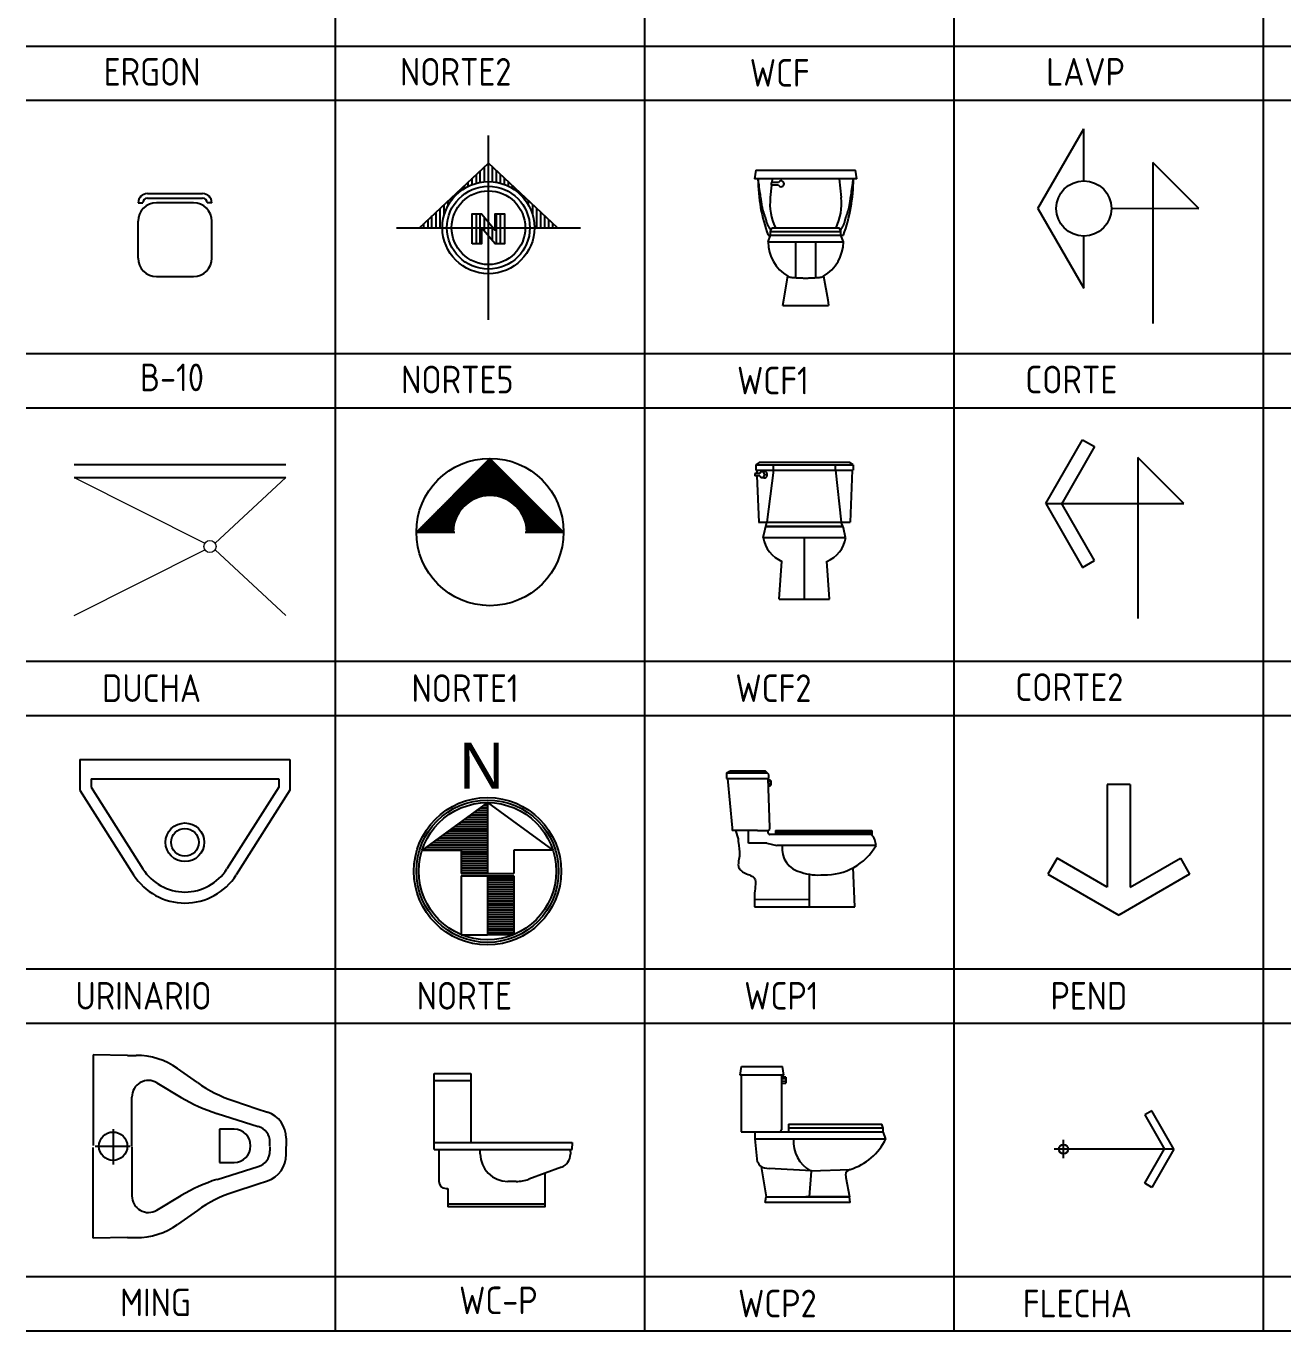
# Model space of a CAD drawing. Header units: millimetres. Extents: x 2198.5 to 2287.8, y 1208.8 to 1298.1.
# Drawn here: x 2215.26 to 2228.92, y 1237.71 to 1251.88 of the extents above; entities that cross this region are included whole.
import ezdxf

# ---------------------------------------------------------------- set-up
doc = ezdxf.new("R2010")
doc.units = ezdxf.units.MM
for name, color, linetype in [('1', 1, 'Continuous'), ('2', 7, 'Continuous'), ('MOBITAS', 5, 'Continuous'), ('PLANTA', 7, 'Continuous')]:
    doc.layers.add(name, color=color, linetype=linetype)
doc.layers.add('SANITARIOS', color=2, linetype='Continuous', lineweight=18)
doc.styles.add('ARCHQUICK', font='ARCHQUIK.SHX')
doc.styles.add('GOTHICE', font='Gothice')

# ---------------------------------------------------------------- blocks, each defined once
blk = doc.blocks.new('B-10')
at = {"layer": 'MOBITAS', "color": 5}
for p, q in [((-0.15, 0.475), (0.15, 0.475)), ((-0.15, 0.45), (0.15, 0.45)), ((-0.2, 0.425), (-0.175, 0.425)), ((0.2, 0.425), (0.175, 0.425))]:
    blk.add_line(p, q, dxfattribs=at)
at = {"layer": 'MOBITAS'}
for p, q in [((0.1, 0.425), (-0.1, 0.425)), ((-0.2, 0.125), (-0.2, 0.325)), ((0.2, 0.125), (0.2, 0.325)), ((-0.1, 0.025), (0.1, 0.025))]:
    blk.add_line(p, q, dxfattribs=at)
at = {"layer": 'MOBITAS', "color": 5}
for centre, radius, start, end in [((-0.15, 0.425), 0.05, 90, 180), ((-0.15, 0.425), 0.025, 90, 180), ((0.15, 0.425), 0.05, 0, 90), ((0.15, 0.425), 0.025, 0, 90)]:
    blk.add_arc(centre, radius, start, end, dxfattribs=at)
at = {"layer": 'MOBITAS'}
for centre, start, end in [((-0.1, 0.325), 90, 180), ((0.1, 0.325), 0, 90), ((-0.1, 0.125), 180, 270), ((0.1, 0.125), 270, 0)]:
    blk.add_arc(centre, 0.1, start, end, dxfattribs=at)
blk = doc.blocks.new('CORTE')
for p, q in [((-1.25, 1.25), (-0.75, 2.116)), ((-0.75, 1.55), (-0.75, 2.116)), ((0, 1.75), (0, 0)), ((0.5, 1.25), (0, 1.75)), ((-1.25, 1.25), (-0.75, 0.384)), ((-0.452, 1.252), (0.5, 1.25)), ((-0.75, 0.384), (-0.75, 0.95))]:
    blk.add_line(p, q)
blk.add_circle((-0.75, 1.25), 0.3)
blk = doc.blocks.new('CORTE2')
for p, q in [((-1, 1.25), (-0.6, 1.943)), ((-0.47, 1.868), (-0.831, 1.243)), ((-0.6, 1.943), (-0.47, 1.868)), ((0, 1.75), (0, 0)), ((0.5, 1.25), (0, 1.75)), ((-1, 1.25), (0.5, 1.25)), ((-1, 1.25), (-0.6, 0.557)), ((-0.47, 0.632), (-0.833, 1.26)), ((-0.6, 0.557), (-0.47, 0.632))]:
    blk.add_line(p, q)
blk = doc.blocks.new('DUCHA')
at = {"layer": 'PLANTA', "color": 1}
for p, q in [((-1.15, 0.82), (0, 0.82)), ((-1.15, 0.75), (0, 0.75))]:
    blk.add_line(p, q, dxfattribs=at)
at = {"layer": 'SANITARIOS', "color": 1}
for p, q in [((-1.15, 0.75), (-0.4399, 0.3929)), ((-0.385, 0.3929), (0, 0.75)), ((-1.15, 0), (-0.4399, 0.3571)), ((-0.385, 0.3571), (0, 0))]:
    blk.add_line(p, q, dxfattribs=at)
blk.add_circle((-0.4124, 0.375), 0.0328, dxfattribs=at)
blk = doc.blocks.new('FLECHA')
for p, q in [((0.48, 0.2078), (0.441, 0.1853)), ((0.441, 0.1853), (0.5498, -0.0031)), ((0.6, 0), (0.48, 0.2078)), ((0.6, 0), (-0.05, 0)), ((0, -0.05), (0, 0.05)), ((0.441, -0.1853), (0.5493, 0.0021)), ((0.6, 0), (0.48, -0.2078)), ((0.48, -0.2078), (0.441, -0.1853))]:
    blk.add_line(p, q)
blk.add_circle((0, 0), 0.025)
blk = doc.blocks.new('MING')
for p, q in [((0.0005, 0.1661), (0.0005, 0.0021)), ((0.0628, 0.1652), (0.0005, 0.1661)), ((0.0628, 0.1652), (0.0783, 0.1652)), ((0.1893, 0.1159), (0.1534, 0.1413)), ((0.116, 0.1154), (0.1599, 0.0891)), ((0.0706, 0.0007), (0.0706, 0.0897)), ((0.2551, 0.0827), (0.2976, 0.0686)), ((0.2248, 0.06), (0.2995, 0.0366)), ((0.2976, 0.0686), (0.3161, 0.0623)), ((0.0367, 0.0316), (0.0367, -0.0326)), ((0.2294, 0.0314), (0.2294, -0.0289)), ((0.2557, 0.0314), (0.2294, 0.0314)), ((0.004, 0.0007), (0.0674, 0.0007)), ((0.3206, 0.0007), (0.3206, 0.008)), ((0.3502, 0.015), (0.3502, 0.0006)), ((0.0005, -0.1655), (0.0005, -0.0015)), ((0.0706, -0.0002), (0.0706, -0.0892)), ((0.3206, -0.0002), (0.3206, -0.0075)), ((0.3502, -0.0144), (0.3502, 0)), ((0.2248, -0.0595), (0.2995, -0.0361)), ((0.2294, -0.0289), (0.2557, -0.0286)), ((0.2551, -0.0821), (0.2976, -0.0681)), ((0.2976, -0.0681), (0.3161, -0.0618)), ((0.116, -0.1149), (0.1599, -0.0886)), ((0.1893, -0.1154), (0.1534, -0.1408)), ((0.0628, -0.1647), (0.0005, -0.1655)), ((0.0628, -0.1647), (0.0783, -0.1647))]:
    blk.add_line(p, q)
blk.add_circle((0.0367, 0.0007), 0.0257)
for centre, radius, start, end in [((0.0783, 0.0352), 0.13, 54.7034, 90), ((0.1006, 0.0897), 0.03, 59.0362, 180), ((0.3337, 0.32), 0.25, 234.7034, 251.6677), ((0.3142, 0.3464), 0.3, 239.0362, 252.646), ((0.3002, 0.015), 0.05, 0, 71.4131), ((0.2557, 0.0014), 0.03, 270, 90), ((0.2906, 0.008), 0.03, 0, 72.646), ((0.2906, -0.0075), 0.03, 287.354, 0), ((0.3002, -0.0144), 0.05, 288.5869, 0), ((0.3142, -0.3458), 0.3, 107.354, 120.9638), ((0.1006, -0.0892), 0.03, 180, 300.9638), ((0.3337, -0.3195), 0.25, 108.3323, 125.2966), ((0.0783, -0.0347), 0.13, 270, 305.2966)]:
    blk.add_arc(centre, radius, start, end)
blk = doc.blocks.new('*X338')
at = {"color": 0}
for p, q in [((9.462, 19.875), (10.889, 19.875)), ((9.462, 19.75), (10.889, 19.75)), ((9.462, 19.625), (10.889, 19.625)), ((9.462, 19.5), (10.889, 19.5)), ((9.462, 19.375), (10.889, 19.375)), ((9.462, 19.25), (10.889, 19.25)), ((9.462, 19.125), (10.889, 19.125)), ((9.462, 19), (10.889, 19)), ((9.462, 18.875), (10.889, 18.875)), ((9.462, 18.75), (10.889, 18.75)), ((9.462, 18.625), (10.889, 18.625)), ((9.462, 18.5), (10.889, 18.5)), ((9.462, 18.375), (10.889, 18.375)), ((9.462, 18.25), (10.889, 18.25)), ((9.462, 18.125), (10.889, 18.125)), ((9.462, 18), (10.889, 18)), ((9.462, 17.875), (10.889, 17.875)), ((9.462, 17.75), (10.889, 17.75)), ((9.462, 17.625), (10.889, 17.625)), ((9.462, 17.5), (10.889, 17.5)), ((9.462, 17.375), (10.889, 17.375)), ((9.462, 17.25), (10.889, 17.25)), ((9.462, 17.125), (10.889, 17.125)), ((9.462, 17), (10.889, 17)), ((9.462, 16.875), (10.889, 16.875))]:
    blk.add_line(p, q, dxfattribs=at)
blk = doc.blocks.new('*X337')
at = {"color": 0}
for p, q in [((28.729, 23.5), (28.958, 23.5)), ((28.9, 23.625), (28.958, 23.625)), ((27.702, 22.75), (28.958, 22.75)), ((27.873, 22.875), (28.958, 22.875)), ((28.045, 23), (28.958, 23)), ((28.216, 23.125), (28.958, 23.125)), ((28.387, 23.25), (28.958, 23.25)), ((28.558, 23.375), (28.958, 23.375)), ((26.675, 22), (28.958, 22)), ((26.847, 22.125), (28.958, 22.125)), ((27.018, 22.25), (28.958, 22.25)), ((27.189, 22.375), (28.958, 22.375)), ((27.36, 22.5), (28.958, 22.5)), ((27.531, 22.625), (28.958, 22.625)), ((25.82, 21.375), (28.958, 21.375)), ((25.991, 21.5), (28.958, 21.5)), ((26.162, 21.625), (28.958, 21.625)), ((26.333, 21.75), (28.958, 21.75)), ((26.504, 21.875), (28.958, 21.875)), ((25.477, 21.125), (28.958, 21.125)), ((25.648, 21.25), (28.958, 21.25)), ((27.53, 21), (28.958, 21)), ((27.53, 20.875), (28.958, 20.875)), ((27.53, 20.75), (28.958, 20.75)), ((27.53, 20.625), (28.958, 20.625)), ((27.53, 20.5), (28.958, 20.5)), ((27.53, 20.375), (28.958, 20.375)), ((27.53, 20.25), (28.958, 20.25)), ((27.53, 20.125), (28.958, 20.125)), ((27.53, 20), (28.958, 20)), ((27.53, 19.875), (28.958, 19.875))]:
    blk.add_line(p, q, dxfattribs=at)
blk = doc.blocks.new('NORTE')
at = {"layer": 'PLANTA'}
for p, q in [((0, 3.727), (-3.551, 1.134)), ((0, 3.727), (0, -0.125)), ((0, 3.727), (3.551, 1.134)), ((-3.551, 1.134), (-1.428, 1.134)), ((-1.428, 1.134), (-1.428, -0.125)), ((1.428, 1.134), (1.428, -0.125)), ((3.551, 1.134), (1.428, 1.134)), ((-1.428, -0.125), (1.428, -0.125)), ((-1.428, -0.257), (1.428, -0.257)), ((-1.428, -0.257), (-1.428, -3.447)), ((0, -0.257), (0, -3.447)), ((1.428, -0.257), (1.428, -3.447)), ((-1.428, -3.447), (0, -3.447)), ((1.428, -3.447), (0, -3.447))]:
    blk.add_line(p, q, dxfattribs=at)
at = {"layer": 'PLANTA', "color": 2}
for radius in [4.001, 3.727]:
    blk.add_circle((0, 0), radius, dxfattribs=at)
at = {"layer": 'PLANTA', "color": 5}
blk.add_circle((0, 0), 3.864, dxfattribs=at)
at = {"layer": 'PLANTA', "color": 1}
for name, p in [('*X337', (-28.958, -19.94)), ('*X338', (-9.462, -20.227))]:
    blk.add_blockref(name, p, dxfattribs=at)
at = {"layer": 'PLANTA', "color": 6, "style": 'GOTHICE'}
blk.add_text('N', height=2.5, dxfattribs=at).set_placement((-1.527, 4.477))
blk = doc.blocks.new('*X340')
for p, q in [((2.6, 2.99), (2.6, 3.903)), ((2.65, 2.994), (2.65, 3.953)), ((2.7, 2.995), (2.7, 4.003)), ((2.75, 2.994), (2.75, 3.958)), ((2.8, 2.991), (2.8, 3.908)), ((2.25, 2.887), (2.25, 3.553)), ((2.3, 2.911), (2.3, 3.603)), ((2.35, 2.931), (2.35, 3.653)), ((2.4, 2.949), (2.4, 3.703)), ((2.45, 2.963), (2.45, 3.753)), ((2.5, 2.975), (2.5, 3.803)), ((2.55, 2.984), (2.55, 3.853)), ((2.85, 2.985), (2.85, 3.858)), ((2.9, 2.976), (2.9, 3.808)), ((2.95, 2.964), (2.95, 3.758)), ((3, 2.95), (3, 3.708)), ((3.05, 2.933), (3.05, 3.658)), ((3.1, 2.913), (3.1, 3.608)), ((3.15, 2.89), (3.15, 3.558)), ((1.9, 2.592), (1.9, 3.203)), ((1.95, 2.654), (1.95, 3.253)), ((2, 2.707), (2, 3.303)), ((2.05, 2.753), (2.05, 3.353)), ((2.1, 2.794), (2.1, 3.403)), ((2.15, 2.829), (2.15, 3.453)), ((2.2, 2.86), (2.2, 3.503)), ((3.2, 2.863), (3.2, 3.508)), ((3.25, 2.832), (3.25, 3.458)), ((3.3, 2.798), (3.3, 3.408)), ((3.35, 2.758), (3.35, 3.358)), ((3.4, 2.712), (3.4, 3.308)), ((3.45, 2.66), (3.45, 3.258)), ((3.5, 2.599), (3.5, 3.208)), ((1.55, 2.005), (1.55, 2.853)), ((1.6, 2.005), (1.6, 2.903)), ((1.65, 2.005), (1.65, 2.953)), ((1.7, 2.005), (1.7, 3.003)), ((1.75, 2.301), (1.75, 3.053)), ((1.8, 2.427), (1.8, 3.103)), ((1.85, 2.519), (1.85, 3.153)), ((3.55, 2.527), (3.55, 3.158)), ((3.6, 2.437), (3.6, 3.108)), ((3.65, 2.317), (3.65, 3.058)), ((3.7, 2.005), (3.7, 3.008)), ((3.75, 2.005), (3.75, 2.958)), ((3.8, 2.005), (3.8, 2.908)), ((3.85, 2.005), (3.85, 2.858)), ((1.2, 2.005), (1.2, 2.503)), ((1.25, 2.005), (1.25, 2.553)), ((1.3, 2.005), (1.3, 2.603)), ((1.35, 2.005), (1.35, 2.653)), ((1.4, 2.005), (1.4, 2.703)), ((1.45, 2.005), (1.45, 2.753)), ((1.5, 2.005), (1.5, 2.803)), ((3.9, 2.005), (3.9, 2.808)), ((3.95, 2.005), (3.95, 2.758)), ((4, 2.005), (4, 2.708)), ((4.05, 2.005), (4.05, 2.658)), ((4.1, 2.005), (4.1, 2.608)), ((4.15, 2.005), (4.15, 2.558)), ((4.2, 2.005), (4.2, 2.508)), ((0.85, 2.005), (0.85, 2.153)), ((0.9, 2.005), (0.9, 2.203)), ((0.95, 2.005), (0.95, 2.253)), ((1, 2.005), (1, 2.303)), ((1.05, 2.005), (1.05, 2.353)), ((1.1, 2.005), (1.1, 2.403)), ((1.15, 2.005), (1.15, 2.453)), ((4.25, 2.005), (4.25, 2.458)), ((4.3, 2.005), (4.3, 2.408)), ((4.35, 2.005), (4.35, 2.358)), ((4.4, 2.005), (4.4, 2.308)), ((4.45, 2.005), (4.45, 2.258)), ((4.5, 2.005), (4.5, 2.208)), ((4.55, 2.005), (4.55, 2.158)), ((0.75, 2.005), (0.75, 2.053)), ((0.8, 2.005), (0.8, 2.103)), ((4.6, 2.005), (4.6, 2.108)), ((4.65, 2.005), (4.65, 2.058)), ((4.7, 2.005), (4.7, 2.008))]:
    blk.add_line(p, q)
blk = doc.blocks.new('NORTE1')
for p, q in [((0, 2), (-2, 0)), ((2, 0), (0, 2)), ((-2.001, 0), (-0.959, 0)), ((0.959, 0), (2, 0))]:
    blk.add_line(p, q)
blk.add_circle((0, 0), 2)
blk.add_arc((0, -0.01), 1.001, 0.5937, 179.4063)
blk.add_blockref('*X340', (-2.703, -2.005))
blk = doc.blocks.new('*X343')
at = {"color": 0}
for p, q in [((36.619, 25.525), (36.619, 25.85)), ((36.662, 25.525), (36.662, 25.85)), ((36.706, 25.664), (36.706, 25.814)), ((36.837, 25.525), (36.837, 25.85)), ((36.881, 25.525), (36.881, 25.85)), ((36.75, 25.613), (36.75, 25.763)), ((36.794, 25.561), (36.794, 25.711))]:
    blk.add_line(p, q, dxfattribs=at)
blk = doc.blocks.new('*X342')
at = {"color": 0}
for p, q in [((36.706, 26.198), (36.706, 26.359)), ((36.75, 26.2), (36.75, 26.4)), ((36.794, 26.198), (36.794, 26.359)), ((36.575, 26.168), (36.575, 26.237)), ((36.619, 26.182), (36.619, 26.277)), ((36.662, 26.192), (36.662, 26.318)), ((36.837, 26.192), (36.837, 26.318)), ((36.881, 26.182), (36.881, 26.277)), ((36.925, 26.168), (36.925, 26.237)), ((36.444, 26.095), (36.444, 26.114)), ((36.487, 26.126), (36.487, 26.155)), ((36.531, 26.15), (36.531, 26.196)), ((36.969, 26.15), (36.969, 26.196)), ((37.012, 26.126), (37.012, 26.155)), ((37.056, 26.095), (37.056, 26.114)), ((36.269, 25.836), (36.269, 25.951)), ((36.312, 25.942), (36.312, 25.992)), ((36.356, 26.008), (36.356, 26.032)), ((36.4, 26.057), (36.4, 26.073)), ((37.1, 26.057), (37.1, 26.073)), ((37.144, 26.008), (37.144, 26.032)), ((37.187, 25.942), (37.187, 25.992)), ((37.231, 25.836), (37.231, 25.951)), ((36.137, 25.7), (36.137, 25.828)), ((36.181, 25.7), (36.181, 25.869)), ((36.225, 25.7), (36.225, 25.91)), ((37.275, 25.7), (37.275, 25.91)), ((37.319, 25.7), (37.319, 25.869)), ((37.362, 25.7), (37.362, 25.828)), ((36.006, 25.7), (36.006, 25.706)), ((36.05, 25.7), (36.05, 25.747)), ((36.094, 25.7), (36.094, 25.788)), ((37.406, 25.7), (37.406, 25.788)), ((37.45, 25.7), (37.45, 25.747)), ((37.494, 25.7), (37.494, 25.706))]:
    blk.add_line(p, q, dxfattribs=at)
blk = doc.blocks.new('NORTE5')
at = {"layer": '1', "color": 4}
for p, q in [((0, -1), (0, 1)), ((-0.75, 0), (0, 0.7)), ((0.75, 0), (0, 0.7)), ((-1, 0), (1, 0))]:
    blk.add_line(p, q, dxfattribs=at)
at = {"layer": '1', "color": 3}
blk.add_lwpolyline([(-0.175, -0.175), (-0.175, 0.15), (-0.075, 0.15), (0.075, -0.025), (0.075, 0.15), (0.175, 0.15), (0.175, -0.175), (0.075, -0.175), (-0.075, 0), (-0.075, -0.175)], close=True, dxfattribs=at)
at = {"layer": '1'}
for radius in [0.5, 0.4]:
    blk.add_circle((0, 0), radius, dxfattribs=at)
at = {"layer": '1', "color": 4}
blk.add_circle((0, 0), 0.45, dxfattribs=at)
at = {"layer": '1'}
blk.add_blockref('*X342', (-36.75, -25.7), dxfattribs=at)
at = {"layer": '1', "color": 5}
blk.add_blockref('*X343', (-36.75, -25.7), dxfattribs=at)
blk = doc.blocks.new('PEND')
for p, q in [((0.125, 0), (-0.125, 0)), ((-0.125, 0), (-0.125, -1.114)), ((0.125, 0), (0.125, -1.114)), ((-0.67, -0.8), (-0.77, -0.973)), ((-0.125, -1.114), (-0.67, -0.8)), ((0.125, -1.114), (0.67, -0.8)), ((0.67, -0.8), (0.77, -0.973)), ((-0.77, -0.973), (0, -1.418)), ((0.77, -0.973), (0, -1.418))]:
    blk.add_line(p, q)
blk = doc.blocks.new('URINARIO')
at = {"color": 1}
for p, q in [((-0.19, 0), (0.19, 0)), ((-0.19, 0), (-0.19, -0.0558)), ((0.19, 0), (0.19, -0.0558)), ((-0.17, -0.0352), (-0.17, -0.05)), ((-0.17, -0.0352), (0.17, -0.0352)), ((0.17, -0.0352), (0.17, -0.05)), ((-0.19, -0.0558), (-0.0929, -0.2089)), ((-0.17, -0.05), (-0.076, -0.1982)), ((0.17, -0.05), (0.076, -0.1982)), ((0.19, -0.0558), (0.0929, -0.2089))]:
    blk.add_line(p, q, dxfattribs=at)
for radius in [0.035, 0.025]:
    blk.add_circle((0, -0.15), radius, dxfattribs=at)
for radius in [0.11, 0.09]:
    blk.add_arc((0, -0.15), radius, 212.3846, 327.6153, dxfattribs=at)
blk = doc.blocks.new('WC-P')
for p, q in [((0.0163, 0.7265), (0.2163, 0.7265)), ((0.0163, 0.3515), (0.0163, 0.7265)), ((0.2163, 0.7265), (0.2163, 0.6765)), ((0.2163, 0.6865), (0.0163, 0.6865)), ((0.2163, 0.6765), (0.2163, 0.3515)), ((0.0164, 0.3128), (0.0163, 0.3515)), ((0.0163, 0.3515), (0.7663, 0.3515)), ((0.7663, 0.3115), (0.0163, 0.3115)), ((0.0411, 0.3128), (0.0413, 0.1415)), ((0.2663, 0.2901), (0.2663, 0.3115)), ((0.2663, 0.2901), (0.2663, 0.3015)), ((0.7564, 0.3015), (0.7564, 0.3115)), ((0.7564, 0.3015), (0.7564, 0.2873)), ((0.7663, 0.3515), (0.7646, 0.3128)), ((0.7071, 0.2168), (0.5307, 0.1522)), ((0.617, 0.1838), (0.617, 0)), ((0.0813, 0.1015), (0.0913, 0.1015)), ((0.0913, 0.1015), (0.0913, 0.0015)), ((0.4619, 0.1401), (0.4163, 0.1401)), ((0.0904, 0.019), (0.6166, 0.019)), ((0.6166, 0.0015), (0.0904, 0.0015))]:
    blk.add_line(p, q)
for centre, radius, start, end in [((0.4163, 0.2901), 0.15, 180, 270), ((0.6814, 0.2873), 0.075, 290.10623, 0), ((0.4619, 0.3401), 0.2, 270, 290.10623), ((0.0813, 0.1415), 0.04, 180, 270)]:
    blk.add_arc(centre, radius, start, end)
blk = doc.blocks.new('WCF1')
at = {"linetype": 'Continuous'}
for p, q in [((-0.2707, 0.7356), (-0.2775, 0.6879)), ((-0.2707, 0.7356), (0.2707, 0.7356)), ((0.2775, 0.6879), (0.2707, 0.7356)), ((0.2775, 0.6879), (-0.2775, 0.6879)), ((-0.1856, 0.6539), (-0.1924, 0.5857)), ((-0.1472, 0.6677), (-0.1856, 0.6677)), ((-0.1856, 0.6539), (-0.1856, 0.6677)), ((-0.1472, 0.6539), (-0.1856, 0.6539)), ((-0.1822, 0.6879), (-0.1842, 0.6677)), ((0.1822, 0.6879), (0.1924, 0.5857)), ((-0.2044, 0.3453), (-0.1907, 0.3828)), ((-0.2043, 0.3814), (0.2043, 0.3814)), ((-0.1907, 0.4015), (-0.1838, 0.4223)), ((-0.1907, 0.3811), (-0.1907, 0.4015)), ((-0.1906, 0.4018), (0.1907, 0.4018)), ((-0.1838, 0.4223), (0.1839, 0.4223)), ((0.1907, 0.4018), (0.1839, 0.4223)), ((0.1907, 0.3814), (0.1907, 0.4018)), ((0.2043, 0.3453), (0.1912, 0.3814)), ((-0.0545, 0.1512), (-0.0545, 0.3439)), ((0.0545, 0.1512), (0.0545, 0.3439)), ((-0.1192, 0.0306), (-0.0971, 0.1597)), ((0.0971, 0.1597), (0.1192, 0.0306)), ((-0.1243, 0), (-0.1192, 0.0306)), ((0.1192, 0.0306), (0.1243, 0))]:
    blk.add_line(p, q, dxfattribs=at)
blk.add_line((-0.1243, 0), (0.1243, 0))
for points in [[(-0.1881, 0.4093), (-0.1887, 0.41), (-0.1918, 0.4141), (-0.1945, 0.4179), (-0.197, 0.4215), (-0.1991, 0.4249), (-0.2011, 0.4282), (-0.2029, 0.4314), (-0.2045, 0.4345), (-0.206, 0.4376), (-0.2073, 0.4406), (-0.2085, 0.4436), (-0.2096, 0.4466), (-0.2106, 0.4496), (-0.2115, 0.4526), (-0.2123, 0.4556), (-0.2132, 0.4587), (-0.214, 0.4618), (-0.2148, 0.4649), (-0.2156, 0.468), (-0.2165, 0.4711), (-0.2174, 0.4743), (-0.2184, 0.4774), (-0.2194, 0.4806), (-0.2205, 0.4838), (-0.2216, 0.487), (-0.2228, 0.4903), (-0.2239, 0.4935), (-0.225, 0.4968), (-0.2262, 0.5), (-0.2273, 0.5033), (-0.2284, 0.5066), (-0.2295, 0.5099), (-0.2306, 0.5132), (-0.2316, 0.5166), (-0.2325, 0.5199), (-0.2334, 0.5233), (-0.2342, 0.5266), (-0.235, 0.53), (-0.2357, 0.5334), (-0.2364, 0.5368), (-0.237, 0.5402), (-0.2376, 0.5436), (-0.2382, 0.547), (-0.2387, 0.5504), (-0.2393, 0.5538), (-0.2399, 0.5574), (-0.2405, 0.5613), (-0.2411, 0.5658), (-0.2419, 0.5708), (-0.2428, 0.5767), (-0.2438, 0.5835), (-0.2449, 0.5915), (-0.2463, 0.6007), (-0.2477, 0.6108), (-0.2493, 0.6214), (-0.2508, 0.6322), (-0.2523, 0.6428), (-0.2538, 0.6528), (-0.2551, 0.6618), (-0.2562, 0.6695), (-0.257, 0.6756), (-0.2577, 0.6801), (-0.2582, 0.6834), (-0.2585, 0.6856), (-0.2587, 0.6869), (-0.2588, 0.6876), (-0.2588, 0.6879), (-0.2588, 0.6879)], [(0.1882, 0.4094), (0.1887, 0.41), (0.1918, 0.4141), (0.1945, 0.4179), (0.197, 0.4215), (0.1991, 0.4249), (0.2011, 0.4282), (0.2029, 0.4314), (0.2045, 0.4345), (0.206, 0.4376), (0.2073, 0.4406), (0.2085, 0.4436), (0.2096, 0.4466), (0.2106, 0.4496), (0.2115, 0.4526), (0.2123, 0.4556), (0.2132, 0.4587), (0.214, 0.4618), (0.2148, 0.4649), (0.2156, 0.468), (0.2165, 0.4711), (0.2174, 0.4743), (0.2184, 0.4774), (0.2194, 0.4806), (0.2205, 0.4838), (0.2216, 0.487), (0.2228, 0.4903), (0.2239, 0.4935), (0.225, 0.4968), (0.2262, 0.5), (0.2273, 0.5033), (0.2284, 0.5066), (0.2295, 0.5099), (0.2306, 0.5132), (0.2316, 0.5166), (0.2325, 0.5199), (0.2334, 0.5233), (0.2342, 0.5266), (0.235, 0.53), (0.2357, 0.5334), (0.2364, 0.5368), (0.237, 0.5402), (0.2376, 0.5436), (0.2382, 0.547), (0.2387, 0.5504), (0.2393, 0.5538), (0.2399, 0.5574), (0.2405, 0.5613), (0.2411, 0.5658), (0.2419, 0.5708), (0.2428, 0.5767), (0.2438, 0.5835), (0.2449, 0.5915), (0.2463, 0.6007), (0.2477, 0.6108), (0.2493, 0.6214), (0.2508, 0.6322), (0.2523, 0.6428), (0.2538, 0.6528), (0.2551, 0.6618), (0.2562, 0.6695), (0.257, 0.6756), (0.2577, 0.6801), (0.2582, 0.6834), (0.2585, 0.6856), (0.2587, 0.6869), (0.2588, 0.6876), (0.2588, 0.6879), (0.2588, 0.6879)], [(0.2043, 0.3439), (-0.133, 0.3439), (-0.1857, 0.3439), (-0.2043, 0.3439)]]:
    blk.add_lwpolyline(points, dxfattribs=at)
for points in [[(-0.0971, 0.1597, 0.274682), (-0.0961, 0.1582, 0.067009), (-0.0896, 0.1557, 0.017749), (-0.079, 0.1536, 0.018143), (-0.0685, 0.1523, 0.004162), (-0.0628, 0.1518, 0.000917), (-0.0369, 0.15, 0.012021), (-0.0234, 0.1495, 0.00697), (0, 0.1493)], [(0, 0.1493, 0.00697), (0.0234, 0.1495, 0.012021), (0.0369, 0.15, 0.000917), (0.0628, 0.1518, 0.004162), (0.0685, 0.1523, 0.018143), (0.079, 0.1536, 0.017749), (0.0896, 0.1557, 0.067009), (0.0961, 0.1582, 0.274682), (0.0971, 0.1597)]]:
    blk.add_lwpolyline(points, format="xyb", dxfattribs=at)
for centre, radius, start, end in [((0.6304, 0.6879), 0.8892, 180, 200.1612), ((-0.6304, 0.6879), 0.8892, 339.8388, 0), ((0.0973, 0.5511), 0.2917, 173.17993, 206.20214), ((-0.0973, 0.5511), 0.2917, 333.79786, 6.82007), ((0.0098, 0.3453), 0.2142, 180, 240.05425), ((-0.0099, 0.3453), 0.2142, 299.94575, 0)]:
    blk.add_arc(centre, radius, start, end, dxfattribs=at)
blk.add_arc((-0.1331, 0.6608), 0.0157, 206.14904, 153.85096)
blk = doc.blocks.new('WCF2')
at = {"linetype": 'Continuous'}
for p, q in [((-0.2454, 0.7421), (-0.2648, 0.7297)), ((-0.2648, 0.7297), (0.2648, 0.7297)), ((-0.2648, 0.7297), (-0.2648, 0.702)), ((-0.1689, 0.702), (-0.1689, 0.7297)), ((0.1689, 0.702), (0.1689, 0.7297)), ((0.2648, 0.7297), (0.2453, 0.7421)), ((0.2648, 0.7297), (0.2648, 0.702)), ((-0.2416, 0.6834), (-0.2691, 0.6832)), ((-0.2424, 0.6709), (-0.2691, 0.6708)), ((-0.269, 0.6832), (-0.269, 0.6708)), ((-0.2648, 0.702), (0.2648, 0.702)), ((-0.2594, 0.702), (-0.2587, 0.6833)), ((-0.2582, 0.6708), (-0.2486, 0.4181)), ((-0.2174, 0.6769), (-0.202, 0.6771)), ((0.1689, 0.7019), (0.1992, 0.4181)), ((0.2593, 0.702), (0.2485, 0.4181)), ((-0.249, 0.4181), (0.249, 0.4181)), ((-0.2236, 0.3354), (-0.2049, 0.4181)), ((0.2117, 0.3882), (0.2002, 0.4195)), ((0.2236, 0.3354), (0.2117, 0.3882)), ((-0.1365, 0), (-0.122, 0.2063)), ((0.1365, 0), (0.122, 0.2063))]:
    blk.add_line(p, q, dxfattribs=at)
for p, q in [((-0.1689, 0.702), (-0.2049, 0.4181)), ((0, 0), (0, 0.3354)), ((-0.1365, 0), (0.1365, 0))]:
    blk.add_line(p, q)
for points in [[(0.2453, 0.7421), (0.0563, 0.7421), (-0.0563, 0.7421), (-0.2454, 0.7421)], [(-0.2101, 0.3951), (0.1926, 0.3951), (0.2093, 0.3951), (-0.2101, 0.3951)], [(-0.2236, 0.3354), (-0.1672, 0.3354), (-0.1032, 0.3354), (0.2236, 0.3354)]]:
    blk.add_lwpolyline(points, dxfattribs=at)
for points in [[(-0.2424, 0.6709, 0.093298), (-0.2398, 0.6657, 0.07363), (-0.238, 0.664, 0.030596), (-0.2351, 0.6621, 0.056478), (-0.2333, 0.6614, 0.061741), (-0.2307, 0.661, 0.061745), (-0.2281, 0.6613, 0.057769), (-0.2256, 0.6621, 0.058012), (-0.2233, 0.6636, 0.048649), (-0.2213, 0.6656, 0.04978), (-0.2197, 0.668, 0.041961), (-0.2184, 0.6708, 0.043049), (-0.2177, 0.6738, 0.040154), (-0.2174, 0.6769, 0.040175), (-0.2177, 0.6801, 0.042891), (-0.2184, 0.6831, 0.041825), (-0.2197, 0.6859, 0.049516), (-0.2213, 0.6883, 0.048366), (-0.2234, 0.6903, 0.057775), (-0.2257, 0.6918, 0.057507), (-0.2282, 0.6926, 0.061764), (-0.2308, 0.6929, 0.061762), (-0.2334, 0.6925, 0.056758), (-0.2352, 0.6918, 0.030805), (-0.2381, 0.6899, 0.073944), (-0.2399, 0.6882, 0.036042), (-0.2416, 0.6834)], [(-0.2249, 0.6625, 0.026782), (-0.222, 0.6606, 0.056631), (-0.22, 0.6598, 0.062317), (-0.2171, 0.6593, 0.062331), (-0.2142, 0.6595, 0.058616), (-0.2113, 0.6604, 0.058794), (-0.2087, 0.662, 0.049342), (-0.2064, 0.6643, 0.05043), (-0.2045, 0.6669, 0.042427), (-0.2031, 0.6702, 0.04352), (-0.2023, 0.6735, 0.040548), (-0.202, 0.6771, 0.040568), (-0.2023, 0.6806, 0.043359), (-0.2031, 0.684, 0.042288), (-0.2046, 0.6872, 0.050162), (-0.2064, 0.6898, 0.049053), (-0.2088, 0.6921, 0.058559), (-0.2114, 0.6937, 0.058358), (-0.2143, 0.6946, 0.062362), (-0.2172, 0.6949, 0.062352), (-0.2201, 0.6944, 0.05692), (-0.2221, 0.6935, 0.02861), (-0.2251, 0.6915)]]:
    blk.add_lwpolyline(points, format="xyb", dxfattribs=at)
for centre, start, end in [((-0.0601, 0.3602), 188.62256, 248.10168), ((0.0601, 0.3602), 291.89832, 351.37744)]:
    blk.add_arc(centre, 0.166, start, end, dxfattribs=at)
blk = doc.blocks.new('WCP1')
at = {"linetype": 'Continuous'}
for p, q in [((-0.1516, 0.7257), (-0.1339, 0.738)), ((-0.1516, 0.7257), (-0.1516, 0.6981)), ((0.0777, 0.7188), (0.0599, 0.738)), ((0.0777, 0.6981), (0.0777, 0.7188)), ((-0.1516, 0.6981), (0.0777, 0.6981)), ((-0.1461, 0.6981), (-0.1215, 0.4296)), ((0.072, 0.698), (0.0818, 0.431)), ((0.0826, 0.689), (0.0722, 0.6901)), ((0.0907, 0.6663), (0.0729, 0.6664)), ((0.0907, 0.6801), (0.073, 0.6802)), ((0.0824, 0.6574), (0.0735, 0.6567)), ((-0.1215, 0.4296), (-0.1204, 0.4158)), ((0.0171, 0.4158), (-0.1204, 0.4158)), ((-0.0892, 0.37), (-0.0892, 0.3563)), ((-0.0318, 0.3465), (-0.0318, 0.4158)), ((0.0171, 0.4158), (0.0784, 0.4158)), ((0.0752, 0.3998), (0.0752, 0.4155)), ((0.637, 0.3929), (0.0821, 0.3929)), ((0.1142, 0.4156), (0.1142, 0.3932)), ((0.6367, 0.4156), (0.6367, 0.3932)), ((0.0151, 0.3465), (-0.0318, 0.3465)), ((0.0664, 0.3465), (0.0151, 0.3465)), ((0.0664, 0.3465), (0.1222, 0.3335)), ((0.5445, 0), (0.5365, 0.2135)), ((0.2985, 0), (0.2985, 0.1772)), ((0, 0.0414), (0, 0)), ((0, 0.0414), (0.2985, 0.0412))]:
    blk.add_line(p, q, dxfattribs=at)
for p, q in [((0.1142, 0.4156), (0.6367, 0.4156)), ((0.1142, 0.4044), (0.6367, 0.4044)), ((0, 0), (0.5445, 0))]:
    blk.add_line(p, q)
for points in [[(0.0713, 0.7257), (0.0483, 0.7257), (-0.1516, 0.7257)], [(0.0598, 0.738), (0.0608, 0.738), (0.048, 0.738), (0.0243, 0.738), (-0.1339, 0.738)], [(-0.1038, 0.4158), (-0.0892, 0.37)], [(-0.0892, 0.3563), (-0.0851, 0.3343), (-0.0826, 0.3157), (-0.0814, 0.2999), (-0.0813, 0.2867), (-0.0819, 0.2754), (-0.0831, 0.2658), (-0.0845, 0.2573), (-0.0859, 0.2496), (-0.0869, 0.2422), (-0.0876, 0.2352), (-0.0877, 0.2285), (-0.0872, 0.2221), (-0.0859, 0.2161), (-0.0837, 0.2104), (-0.0806, 0.2051), (-0.0764, 0.2001), (-0.0711, 0.1955), (-0.0648, 0.1912), (-0.0578, 0.1872), (-0.0503, 0.1835), (-0.0426, 0.18), (-0.035, 0.1767), (-0.0277, 0.1736), (-0.0209, 0.1706), (-0.0148, 0.1677), (-0.0095, 0.1647), (-0.005, 0.1614), (-0.0013, 0.1575), (0.0016, 0.1528), (0.0037, 0.1471), (0.005, 0.1403), (0.0055, 0.132), (0.0052, 0.1222), (0.0044, 0.1111), (0.0032, 0.0992), (0.0019, 0.0869), (0.0007, 0.0746), (-0.0002, 0.0626), (-0.0005, 0.0514), (0, 0.0414)], [(0.6603, 0.3335), (0.2224, 0.3335), (0.1714, 0.3335), (0.1222, 0.3335)]]:
    blk.add_lwpolyline(points, dxfattribs=at)
for points in [[(0.0824, 0.6573, 0.082098), (0.084, 0.6576, 0.072039), (0.0858, 0.6585, 0.068418), (0.0874, 0.6599, 0.041006), (0.0889, 0.6621, 0.044591), (0.09, 0.6643, 0.028806), (0.0909, 0.6673, 0.031924), (0.0914, 0.67, 0.027325), (0.0916, 0.6732, 0.027299), (0.0914, 0.6763, 0.032052), (0.091, 0.6791, 0.028891), (0.0901, 0.6821, 0.044881), (0.089, 0.6843, 0.04135), (0.0875, 0.6865, 0.068861), (0.0859, 0.6879, 0.072586), (0.0841, 0.6888, 0.081335), (0.0825, 0.689)], [(0.0816, 0.431, -0.018168), (0.0815, 0.4267, -0.026274), (0.0811, 0.4239, -0.005817), (0.0803, 0.4201, -0.013226), (0.0799, 0.4185, -0.060245), (0.0796, 0.4176, -0.026795), (0.0784, 0.4158)]]:
    blk.add_lwpolyline(points, format="xyb", dxfattribs=at)
blk.add_lwpolyline([(0.3746, 0.175, 0.275893), (0.6603, 0.3335, 0.342292)], format="xyb")
for centre, radius, start, end in [((0.0819, 0.3995), 0.00661, 177.50566, 272.49434), ((0.3447, 0.4617), 0.2883, 251.49989, 276.21647)]:
    blk.add_arc(centre, radius, start, end)
for centre, radius, start, end in [((0.5587, 0.3279), 0.1017, 3.16496, 39.95745), ((0.2804, 0.3161), 0.1306, 172.34588, 257.99214)]:
    blk.add_arc(centre, radius, start, end, dxfattribs=at)
blk = doc.blocks.new('WCP2')
at = {"linetype": 'Continuous'}
for p, q in [((-0.1368, 0.6908), (-0.1299, 0.7387)), ((-0.1299, 0.7387), (0.094, 0.7387)), ((0.1009, 0.6908), (0.094, 0.7387)), ((0.1009, 0.6908), (-0.1368, 0.6908)), ((0.1112, 0.6793), (0.0874, 0.6812)), ((0.1111, 0.6704), (0.0874, 0.6705)), ((0.1111, 0.6567), (0.0874, 0.6568)), ((0.0874, 0.6461), (0.111, 0.6478)), ((-0.0547, 0.3454), (-0.0547, 0.383)), ((0.0496, 0.383), (0.0821, 0.383)), ((0.0821, 0.383), (0.0872, 0.395)), ((0.1265, 0.424), (0.1265, 0.4035)), ((0.1265, 0.4035), (0.1265, 0.383)), ((0.6404, 0.4035), (0.6335, 0.424)), ((0.6404, 0.383), (0.6404, 0.4035)), ((0.6542, 0.3454), (0.6404, 0.383)), ((-0.0416, 0.2193), (-0.0547, 0.3454)), ((0.0063, 0.0299), (-0.0202, 0.1939)), ((-0.0038, 0.1882), (0.0206, 0.1835)), ((0.4377, 0.1351), (0.4565, 0.0308)), ((0, 0), (0.0051, 0.0308)), ((0.4617, 0), (0, 0)), ((0.0051, 0.0303), (0.2382, 0.0308)), ((0.4617, 0), (0.4565, 0.0308))]:
    blk.add_line(p, q, dxfattribs=at)
for p, q in [((0.1112, 0.6793), (0.111, 0.6478)), ((0.1265, 0.424), (0.6335, 0.424)), ((0.6404, 0.4035), (0.1265, 0.4035)), ((0.2482, 0.1695), (0.2386, 0.0308)), ((0.2462, 0.171), (0.461, 0.1795))]:
    blk.add_line(p, q)
for points in [[(-0.1317, 0.6908), (-0.1317, 0.5863), (-0.1317, 0.4832), (-0.1317, 0.383)], [(0.0874, 0.6908), (0.0874, 0.5209), (0.0874, 0.4554), (0.0874, 0.395)], [(-0.1317, 0.383), (0.5203, 0.383), (0.6019, 0.383), (0.6406, 0.383)], [(-0.0547, 0.3454), (0.5263, 0.3454), (0.613, 0.3454), (0.6542, 0.3454)], [(0.2503, 0.1711), (0.0206, 0.1835)]]:
    blk.add_lwpolyline(points, dxfattribs=at)
blk.add_lwpolyline([(0.2277, 0.0308), (0.2482, 0.0308), (0.2796, 0.0308), (0.3181, 0.0308), (0.359, 0.0308), (0.3975, 0.0308), (0.4289, 0.0308), (0.4494, 0.0308), (0.4565, 0.0308), (0.4494, 0.0308), (0.4289, 0.0308), (0.3975, 0.0308), (0.359, 0.0308), (0.3181, 0.0308), (0.2796, 0.0308), (0.2482, 0.0308), (0.2277, 0.0308), (0.2206, 0.0308)], close=True, dxfattribs=at)
for centre, radius, start, end in [((0.3385, 0.3333), 0.1867, 176.29223, 240.37625), ((0.3691, 0.4821), 0.3162, 286.89865, 334.3874), ((0.001, 0.2324), 0.0445, 197.1897, 263.70098), ((0.4689, 0.1467), 0.0337, 103.49286, 173.65981), ((0.6167, 0.1709), 0.1825, 186.42217, 191.30828)]:
    blk.add_arc(centre, radius, start, end, dxfattribs=at)

msp = doc.modelspace()

# ---------------------------------------------------------------- linework, layer by layer
at = {"layer": '2', "color": 4}
for p, q in [((2218.623, 1237.709), (2218.623, 1267.781)), ((2221.983, 1237.709), (2221.983, 1267.781)), ((2225.343, 1237.709), (2225.343, 1267.781)), ((2228.703, 1237.709), (2228.703, 1267.781)), ((2215.263, 1251.664), (2218.623, 1251.664)), ((2218.623, 1251.664), (2221.983, 1251.664)), ((2221.983, 1251.664), (2225.343, 1251.664)), ((2225.343, 1251.664), (2228.703, 1251.664)), ((2228.703, 1251.664), (2232.063, 1251.664)), ((2215.263, 1251.075), (2218.623, 1251.075)), ((2218.623, 1251.075), (2221.983, 1251.075)), ((2221.983, 1251.075), (2225.343, 1251.075)), ((2225.343, 1251.075), (2228.703, 1251.075)), ((2228.703, 1251.075), (2232.063, 1251.075)), ((2215.263, 1248.323), (2218.623, 1248.323)), ((2218.623, 1248.323), (2221.983, 1248.323)), ((2221.983, 1248.323), (2225.343, 1248.323)), ((2225.343, 1248.323), (2228.703, 1248.323)), ((2228.703, 1248.323), (2232.063, 1248.323)), ((2215.263, 1247.733), (2218.623, 1247.733)), ((2218.623, 1247.733), (2221.983, 1247.733)), ((2221.983, 1247.733), (2225.343, 1247.733)), ((2225.343, 1247.733), (2228.703, 1247.733)), ((2228.703, 1247.733), (2232.063, 1247.733)), ((2215.263, 1244.982), (2218.623, 1244.982)), ((2218.623, 1244.982), (2221.983, 1244.982)), ((2221.983, 1244.982), (2225.343, 1244.982)), ((2225.343, 1244.982), (2228.703, 1244.982)), ((2228.703, 1244.982), (2232.063, 1244.982)), ((2215.263, 1244.392), (2218.623, 1244.392)), ((2218.623, 1244.392), (2221.983, 1244.392)), ((2221.983, 1244.392), (2225.343, 1244.392)), ((2225.343, 1244.392), (2228.703, 1244.392)), ((2228.703, 1244.392), (2232.063, 1244.392)), ((2215.263, 1241.64), (2218.623, 1241.64)), ((2218.623, 1241.64), (2221.983, 1241.64)), ((2221.983, 1241.64), (2225.343, 1241.64)), ((2225.343, 1241.64), (2228.703, 1241.64)), ((2228.703, 1241.64), (2232.063, 1241.64)), ((2215.263, 1241.051), (2218.623, 1241.051)), ((2218.623, 1241.051), (2221.983, 1241.051)), ((2221.983, 1241.051), (2225.343, 1241.051)), ((2225.343, 1241.051), (2228.703, 1241.051)), ((2228.703, 1241.051), (2232.063, 1241.051)), ((2215.263, 1238.299), (2218.623, 1238.299)), ((2218.623, 1238.299), (2221.983, 1238.299)), ((2221.983, 1238.299), (2225.343, 1238.299)), ((2225.343, 1238.299), (2228.703, 1238.299)), ((2228.703, 1238.299), (2232.063, 1238.299)), ((2215.263, 1237.709), (2218.623, 1237.709)), ((2218.623, 1237.709), (2221.983, 1237.709)), ((2221.983, 1237.709), (2225.343, 1237.709)), ((2225.343, 1237.709), (2228.703, 1237.709)), ((2228.703, 1237.709), (2232.063, 1237.709))]:
    msp.add_line(p, q, dxfattribs=at)

# ---------------------------------------------------------------- block references
msp.add_blockref('NORTE5', (2220.285, 1249.691))
for name, p, xscale, yscale, zscale in [('B-10', (2216.88, 1249.111), 2, 2, 2), ('DUCHA', (2218.085, 1245.478), 2, 2, 2), ('NORTE', (2220.275, 1242.702), 0.2000000000000028, 0.2000000000000028, 0.2000000000000028)]:
    msp.add_blockref(name, p, dxfattribs=dict(xscale=xscale, yscale=yscale, zscale=zscale))
at = {"layer": '2'}
for name, p in [('CORTE', (2227.503, 1248.65)), ('CORTE2', (2227.34, 1245.445)), ('PEND', (2227.132, 1243.642))]:
    msp.add_blockref(name, p, dxfattribs=at)
for name, p, xscale, yscale, zscale in [('WCF1', (2223.732, 1248.846), 2, 2, 2), ('NORTE1', (2220.302, 1246.386), 0.4000000000000057, 0.4000000000000057, 0.4000000000000057), ('WCF2', (2223.718, 1245.655), 2, 2, 2), ('URINARIO', (2216.988, 1243.916), 6, 6, 6), ('WCP1', (2223.175, 1242.314), 2, 2, 2), ('MING', (2215.988, 1239.711), 6, 6, 6), ('WCP2', (2223.293, 1239.105), 2, 2, 2), ('WC-P', (2219.663, 1239.053), 2, 2, 2), ('FLECHA', (2226.532, 1239.684), 2, 2, 2)]:
    msp.add_blockref(name, p, dxfattribs=dict(at, xscale=xscale, yscale=yscale, zscale=zscale))

# ---------------------------------------------------------------- texts
at = {"layer": '2', "style": 'ARCHQUICK'}
for s, p in [('ERGON', (2216.106, 1251.234)), ('NORTE2', (2219.325, 1251.234)), ('WCF', (2223.124, 1251.223)), ('LAVP', (2226.345, 1251.234)), ('B-10', (2216.5, 1247.915)), ('NORTE5', (2219.337, 1247.892)), ('CORTE', (2226.117, 1247.892)), ('WCF1', (2222.986, 1247.881)), ('DUCHA', (2216.088, 1244.54)), ('NORTE1', (2219.45, 1244.54)), ('WCF2', (2222.968, 1244.54)), ('CORTE2', (2226.008, 1244.551)), ('URINARIO', (2215.799, 1241.199)), ('NORTE', (2219.506, 1241.199)), ('WCP1', (2223.064, 1241.199)), ('PEND', (2226.391, 1241.199)), ('MING', (2216.284, 1237.869)), ('WC-P', (2219.967, 1237.891)), ('WCP2', (2222.997, 1237.857)), ('FLECHA', (2226.09, 1237.857))]:
    msp.add_text(s, height=0.3, dxfattribs=at).set_placement(p)

doc.saveas('drawing.dxf')
